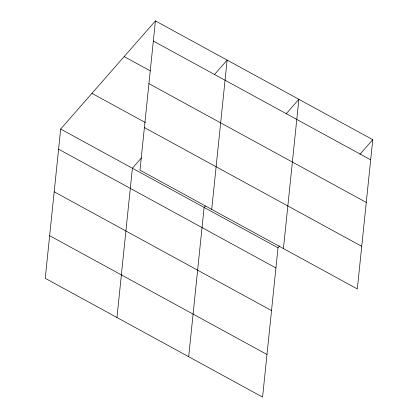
<?xml version="1.0" encoding="UTF-8"?>
<svg xmlns="http://www.w3.org/2000/svg" width="418" height="418" viewBox="0 0 418 418"><rect width="100%" height="100%" fill="white"/><g stroke="black" fill="none" stroke-linecap="round" stroke-linejoin="round"><path stroke-width="0.63" d="M155.418 20.9L139.993 170.178L357.327 288.958L372.757 139.68L155.418 20.9L60.673 129.042L45.243 278.32L262.582 397.1L278.007 247.822L279.72 245.868M116.967 317.518L132.391 168.24L141.388 157.973M188.685 356.716L204.115 207.438L205.4 205.969M211.712 209.376L227.141 60.098L214.288 74.765M283.435 248.574L298.86 99.296L286.011 113.962M359.903 154.346L372.757 139.68M153.338 41.042L370.672 159.822M124.151 56.587L150.334 70.898M148.933 83.657L366.267 202.437M91.939 93.355L145.443 122.599M144.398 127.563L361.732 246.343M60.673 129.042L278.007 247.822M58.588 149.184L275.927 267.964M54.188 191.799L271.522 310.579M49.648 235.705L266.987 354.485"/></g></svg>
